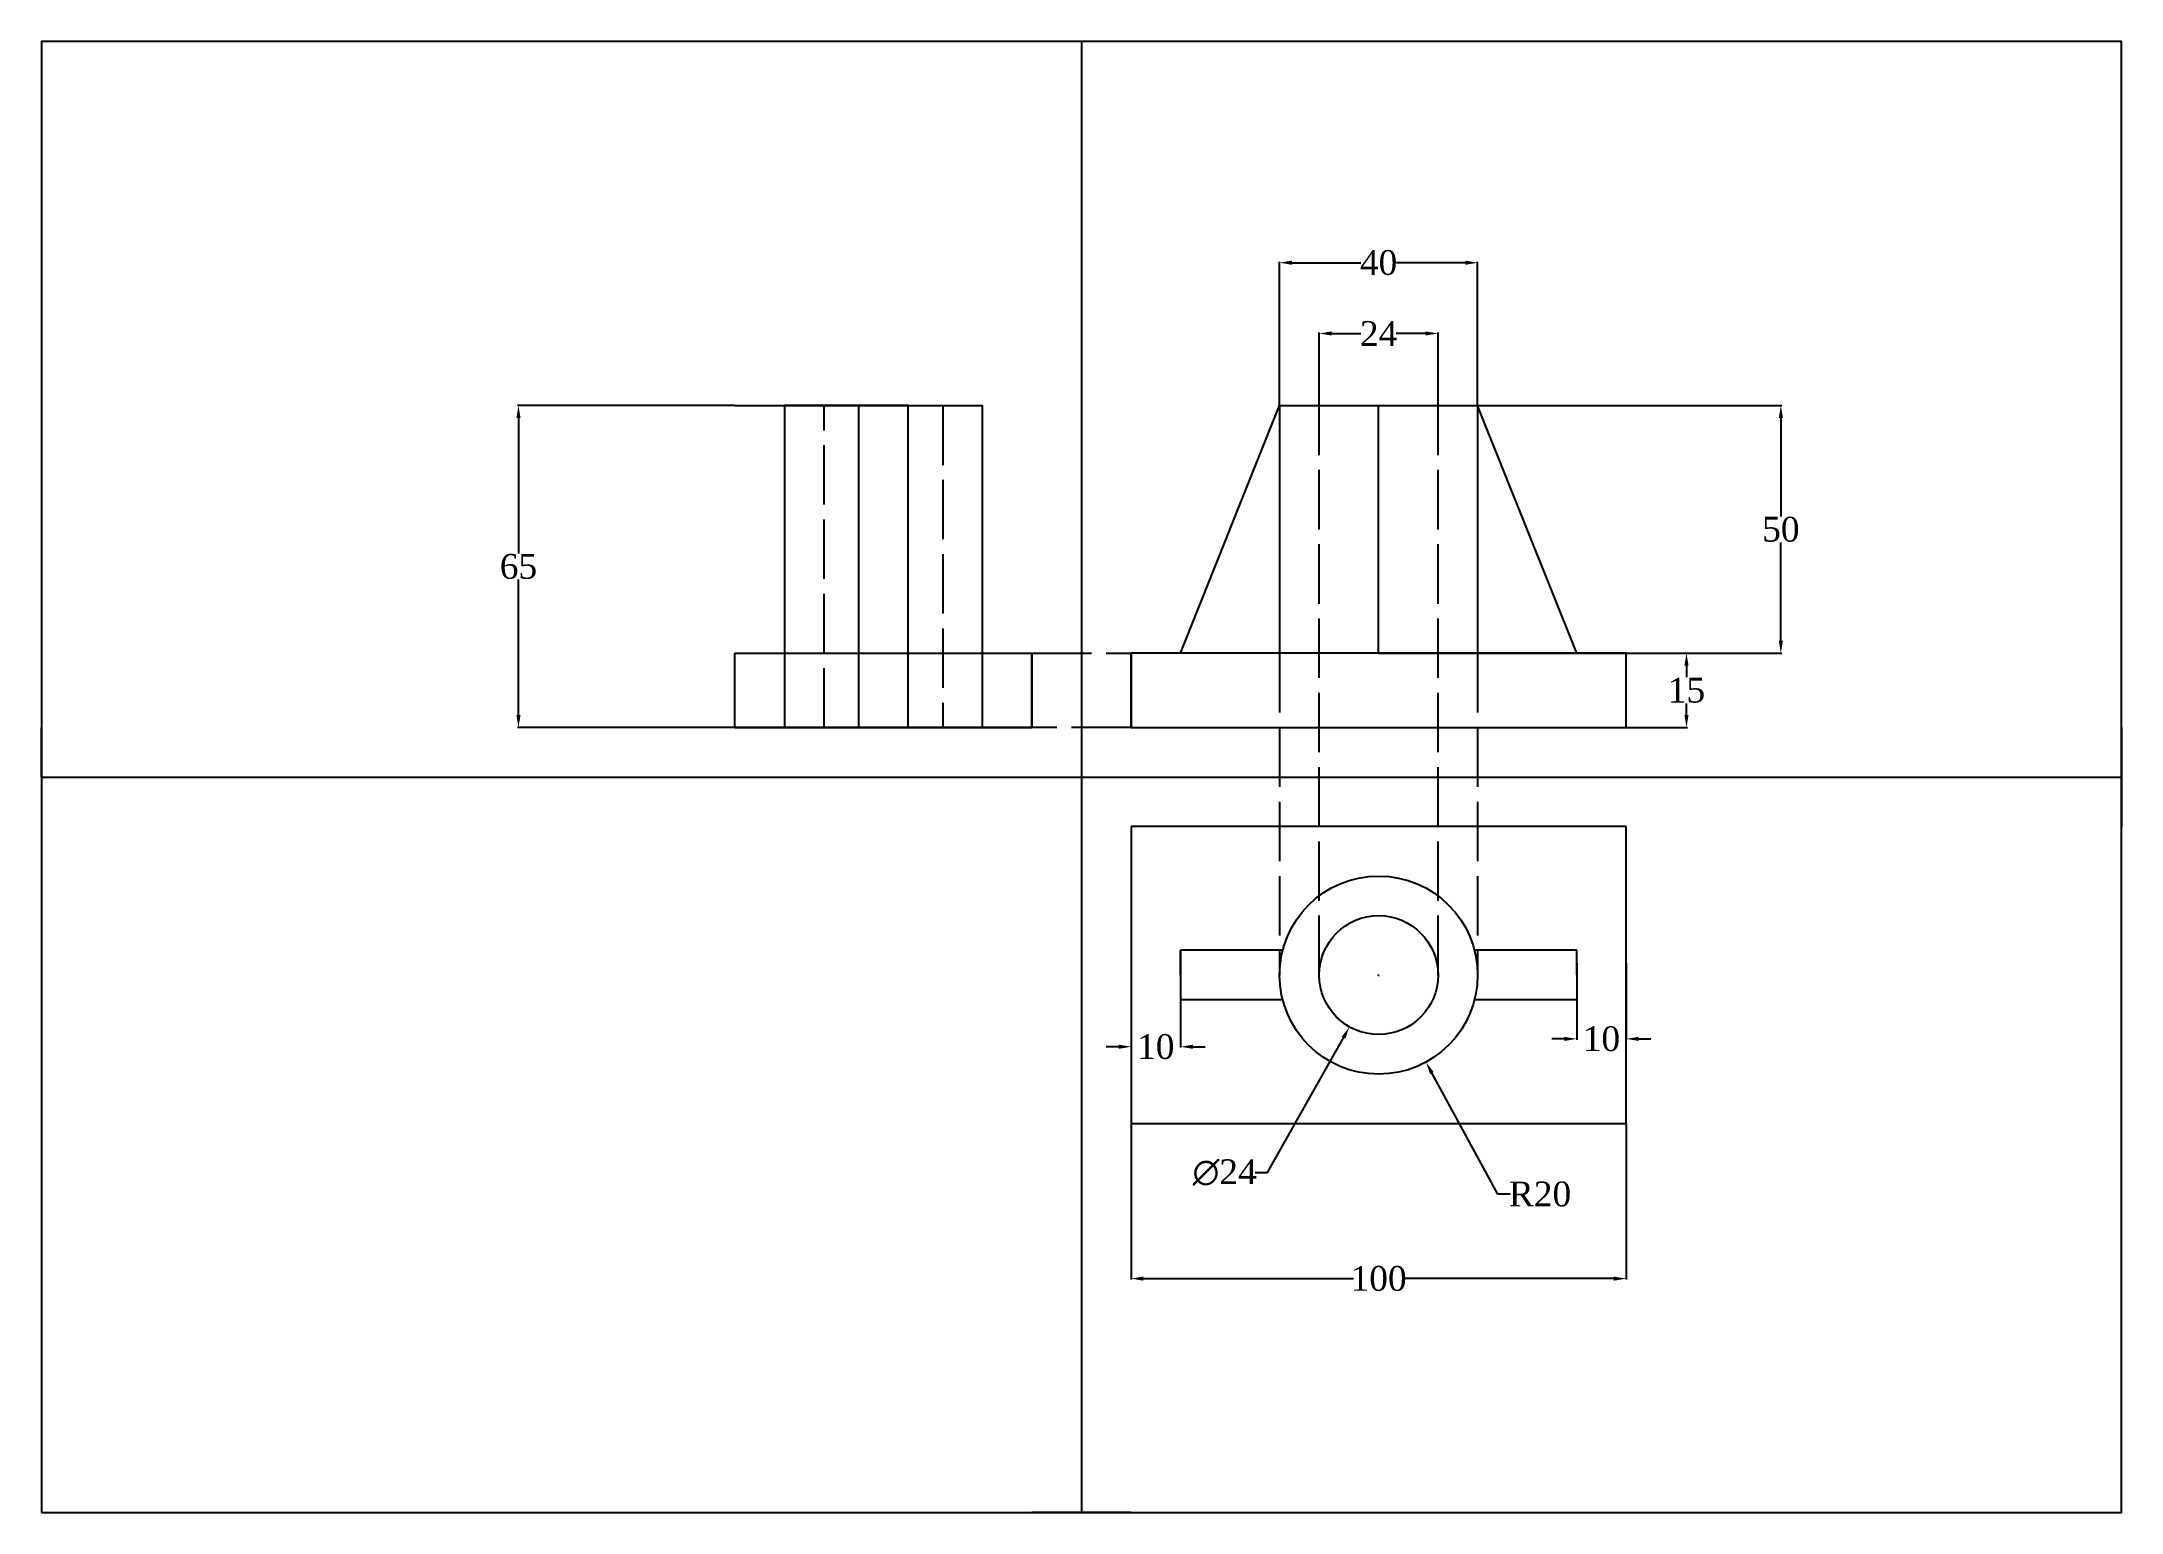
# Model space of a CAD drawing. Header units: millimetres. Extents: x 0 to 420, y 0 to 297.
import ezdxf

# ---------------------------------------------------------------- set-up
doc = ezdxf.new("R2010")
doc.units = ezdxf.units.MM
doc.header["$MEASUREMENT"] = 0
doc.linetypes.add('ACAD_ISO02W100', pattern=[15, 12, -3])
doc.styles.get("Standard").update_dxf_attribs({"font": 'times.ttf', "height": 5})
doc.dimstyles.get("Standard").update_dxf_attribs({"dimtxt": 5, "dimasz": 2.5, "dimexe": 0.18, "dimexo": 0.0625, "dimgap": 0.09, "dimtad": 0, "dimtih": 1, "dimtoh": 1, "dimdec": 0, "dimzin": 0, "dimdsep": 46, "dimtxsty": 'Standard', "dimcen": 0.09, "dimadec": 0, "dimazin": 0, "dimtfac": 1, "dimtdec": 0, "dimtofl": 0, "dimtmove": 0, "dimatfit": 3, "dimfxl": 1, "dimtolj": 1, "dimtzin": 0, "dimarcsym": 0})

# ---------------------------------------------------------------- blocks, each defined once
blk = doc.blocks.new('*D1')
at = {"color": 0, "lineweight": -2, "transparency": 16777216}
for p, q in [((258, 223.56), (258, 238.24)), ((260.5, 238.06), (266.43, 238.06)), ((279.5, 238.06), (273.57, 238.06)), ((282, 223.56), (282, 238.24))]:
    blk.add_line(p, q, dxfattribs=at)
at = {"color": 0, "transparency": 16777216}
for points in [[(260.5, 238.48), (260.5, 237.65), (258, 238.06)], [(279.5, 238.48), (279.5, 237.65), (282, 238.06)]]:
    blk.add_solid(points, dxfattribs=at)
at = {"layer": 'Defpoints', "color": 0, "transparency": 16777216}
for p in [(282, 238.06), (258, 223.5), (282, 223.5)]:
    blk.add_point(p, dxfattribs=at)
at = {"color": 0, "transparency": 16777216, "insert": (270, 238.06), "char_height": 5, "attachment_point": 5}
blk.add_mtext('\\A1;24', dxfattribs=at)
blk = doc.blocks.new('*D2')
at = {"color": 0, "lineweight": -2, "transparency": 16777216}
for p, q in [((250, 223.56), (250, 252.53)), ((252.5, 252.35), (266.41, 252.35)), ((287.5, 252.35), (273.59, 252.35)), ((290, 223.56), (290, 252.53))]:
    blk.add_line(p, q, dxfattribs=at)
at = {"color": 0, "transparency": 16777216}
for points in [[(252.5, 252.77), (252.5, 251.93), (250, 252.35)], [(287.5, 252.77), (287.5, 251.93), (290, 252.35)]]:
    blk.add_solid(points, dxfattribs=at)
at = {"layer": 'Defpoints', "color": 0, "transparency": 16777216}
for p in [(290, 252.35), (250, 223.5), (290, 223.5)]:
    blk.add_point(p, dxfattribs=at)
at = {"color": 0, "transparency": 16777216, "insert": (270, 252.35), "char_height": 5, "attachment_point": 5}
blk.add_mtext('\\A1;40', dxfattribs=at)
blk = doc.blocks.new('*D3')
at = {"color": 0, "lineweight": -2, "transparency": 16777216}
for p, q in [((269.91, 108.5), (270.09, 108.5)), ((270, 108.41), (270, 108.59)), ((294.05, 64.27), (280.75, 88.73)), ((296.55, 64.27), (294.05, 64.27))]:
    blk.add_line(p, q, dxfattribs=at)
at = {"color": 0, "transparency": 16777216}
blk.add_solid([(281.11, 88.93), (280.38, 88.53), (279.55, 90.93)], dxfattribs=at)
at = {"layer": 'Defpoints', "color": 0, "transparency": 16777216}
for p in [(270, 108.5), (279.55, 90.93)]:
    blk.add_point(p, dxfattribs=at)
at = {"color": 0, "transparency": 16777216, "insert": (302.6, 64.27), "char_height": 5, "attachment_point": 5}
blk.add_mtext('\\A1;R20', dxfattribs=at)
blk = doc.blocks.new('*D4')
at = {"color": 0, "lineweight": -2, "transparency": 16777216}
for p, q in [((269.91, 108.5), (270.09, 108.5)), ((270, 108.41), (270, 108.59)), ((247.59, 68.63), (262.9, 95.86)), ((245.09, 68.63), (247.59, 68.63))]:
    blk.add_line(p, q, dxfattribs=at)
at = {"color": 0, "transparency": 16777216}
blk.add_solid([(262.53, 96.06), (263.26, 95.66), (264.12, 98.04)], dxfattribs=at)
at = {"layer": 'Defpoints', "color": 0, "transparency": 16777216}
for p in [(275.88, 118.96), (264.12, 98.04)]:
    blk.add_point(p, dxfattribs=at)
at = {"color": 0, "transparency": 16777216, "insert": (238.91, 68.63), "char_height": 5, "attachment_point": 5}
blk.add_mtext('\\A1;∅24', dxfattribs=at)
blk = doc.blocks.new('*D5')
at = {"color": 0, "lineweight": -2, "transparency": 16777216}
for p, q in [((220, 108.44), (220, 93.85)), ((230, 108.44), (230, 93.85)), ((217.5, 94.03), (215, 94.03)), ((232.5, 94.03), (235, 94.03))]:
    blk.add_line(p, q, dxfattribs=at)
at = {"color": 0, "transparency": 16777216}
for points in [[(217.5, 94.45), (217.5, 93.61), (220, 94.03)], [(232.5, 94.45), (232.5, 93.61), (230, 94.03)]]:
    blk.add_solid(points, dxfattribs=at)
at = {"layer": 'Defpoints', "color": 0, "transparency": 16777216}
for p in [(220, 108.5), (230, 108.5), (230, 94.03)]:
    blk.add_point(p, dxfattribs=at)
at = {"color": 0, "transparency": 16777216, "insert": (225, 94.03), "char_height": 5, "attachment_point": 5}
blk.add_mtext('\\A1;10', dxfattribs=at)
blk = doc.blocks.new('*D6')
at = {"color": 0, "lineweight": -2, "transparency": 16777216}
for p, q in [((320.06, 173.5), (332.35, 173.5)), ((332.17, 171), (332.17, 168.63)), ((332.17, 161), (332.17, 163.37)), ((320.06, 158.5), (332.35, 158.5))]:
    blk.add_line(p, q, dxfattribs=at)
at = {"color": 0, "transparency": 16777216}
for points in [[(331.76, 171), (332.59, 171), (332.17, 173.5)], [(331.76, 161), (332.59, 161), (332.17, 158.5)]]:
    blk.add_solid(points, dxfattribs=at)
at = {"layer": 'Defpoints', "color": 0, "transparency": 16777216}
for p in [(320, 173.5), (320, 158.5), (332.17, 158.5)]:
    blk.add_point(p, dxfattribs=at)
at = {"color": 0, "transparency": 16777216, "insert": (332.17, 166), "char_height": 5, "attachment_point": 5}
blk.add_mtext('\\A1;15', dxfattribs=at)
blk = doc.blocks.new('*D7')
at = {"color": 0, "lineweight": -2, "transparency": 16777216}
for p, q in [((310, 110.94), (310, 95.44)), ((320, 110.94), (320, 95.44)), ((307.5, 95.62), (305, 95.62)), ((322.5, 95.62), (325, 95.62))]:
    blk.add_line(p, q, dxfattribs=at)
at = {"color": 0, "transparency": 16777216}
for points in [[(307.5, 96.03), (307.5, 95.2), (310, 95.62)], [(322.5, 96.03), (322.5, 95.2), (320, 95.62)]]:
    blk.add_solid(points, dxfattribs=at)
at = {"layer": 'Defpoints', "color": 0, "transparency": 16777216}
for p in [(310, 111), (320, 111), (320, 95.62)]:
    blk.add_point(p, dxfattribs=at)
at = {"color": 0, "transparency": 16777216, "insert": (315, 95.62), "char_height": 5, "attachment_point": 5}
blk.add_mtext('\\A1;10', dxfattribs=at)
blk = doc.blocks.new('*D8')
at = {"color": 0, "lineweight": -2, "transparency": 16777216}
for p, q in [((220, 78.44), (220, 47.03)), ((320, 78.44), (320, 47.03)), ((222.5, 47.21), (264.94, 47.21)), ((317.5, 47.21), (275.06, 47.21))]:
    blk.add_line(p, q, dxfattribs=at)
at = {"color": 0, "transparency": 16777216}
for points in [[(222.5, 47.62), (222.5, 46.79), (220, 47.21)], [(317.5, 47.62), (317.5, 46.79), (320, 47.21)]]:
    blk.add_solid(points, dxfattribs=at)
at = {"layer": 'Defpoints', "color": 0, "transparency": 16777216}
for p in [(220, 78.5), (320, 78.5), (320, 47.21)]:
    blk.add_point(p, dxfattribs=at)
at = {"color": 0, "transparency": 16777216, "insert": (270, 47.21), "char_height": 5, "attachment_point": 5}
blk.add_mtext('\\A1;100', dxfattribs=at)
blk = doc.blocks.new('*D9')
at = {"color": 0, "lineweight": -2, "transparency": 16777216}
for p, q in [((270.06, 223.5), (351.41, 223.5)), ((351.23, 221), (351.23, 201.13)), ((351.23, 176), (351.23, 195.87)), ((270.06, 173.5), (351.41, 173.5))]:
    blk.add_line(p, q, dxfattribs=at)
at = {"color": 0, "transparency": 16777216}
for points in [[(350.82, 221), (351.65, 221), (351.23, 223.5)], [(350.82, 176), (351.65, 176), (351.23, 173.5)]]:
    blk.add_solid(points, dxfattribs=at)
at = {"layer": 'Defpoints', "color": 0, "transparency": 16777216}
for p in [(270, 223.5), (351.23, 223.5), (270, 173.5)]:
    blk.add_point(p, dxfattribs=at)
at = {"color": 0, "transparency": 16777216, "insert": (351.23, 198.5), "char_height": 5, "attachment_point": 5}
blk.add_mtext('\\A1;50', dxfattribs=at)
blk = doc.blocks.new('*D10')
at = {"color": 0, "lineweight": -2, "transparency": 16777216}
for p, q in [((139.94, 223.5), (96.12, 223.5)), ((96.3, 221), (96.3, 193.63)), ((96.3, 161), (96.3, 188.37)), ((139.94, 158.5), (96.12, 158.5))]:
    blk.add_line(p, q, dxfattribs=at)
at = {"color": 0, "transparency": 16777216}
for points in [[(95.89, 221), (96.72, 221), (96.3, 223.5)], [(95.89, 161), (96.72, 161), (96.3, 158.5)]]:
    blk.add_solid(points, dxfattribs=at)
at = {"layer": 'Defpoints', "color": 0, "transparency": 16777216}
for p in [(140, 223.5), (96.3, 158.5), (140, 158.5)]:
    blk.add_point(p, dxfattribs=at)
at = {"color": 0, "transparency": 16777216, "insert": (96.3, 191), "char_height": 5, "attachment_point": 5}
blk.add_mtext('\\A1;65', dxfattribs=at)

msp = doc.modelspace()

# ---------------------------------------------------------------- linework, layer by layer
for p, q in [((210, 297), (210, 0)), ((140, 223.5), (190, 223.5)), ((170, 223.5), (150, 223.5)), ((150, 223.5), (150, 158.5)), ((170, 223.5), (165, 223.5)), ((165, 223.5), (165, 158.5)), ((175, 223.5), (165, 223.5)), ((175, 158.5), (175, 223.5)), ((190, 158.5), (190, 223.5)), ((230, 173.5), (250, 223.5)), ((250, 223.5), (250, 173.5)), ((250, 223.5), (290, 223.5)), ((270, 173.5), (270, 223.5)), ((290, 223.5), (290, 173.5)), ((310, 173.5), (290, 223.5)), ((140, 158.5), (140, 173.5)), ((140, 158.5), (140, 173.5)), ((140, 173.5), (200, 173.5)), ((200, 158.5), (200, 173.5)), ((200, 173.5), (200, 158.5)), ((220, 158.5), (220, 173.5)), ((220, 173.5), (220, 158.5)), ((320, 173.5), (220, 173.5)), ((220, 173.5), (220, 158.5)), ((320, 173.5), (310, 173.5)), ((320, 158.5), (320, 173.5)), ((0, 148.5), (0, 158.5)), ((140, 158.5), (200, 158.5)), ((200, 158.5), (140, 158.5)), ((200, 158.5), (140, 158.5)), ((150, 158.5), (190, 158.5)), ((165, 158.5), (175, 158.5)), ((220, 158.5), (320, 158.5)), ((220, 158.5), (320, 158.5)), ((420, 158.5), (420, 138.5)), ((0, 148.5), (420, 148.5)), ((210, 148.5), (220, 148.5)), ((320, 138.5), (220, 138.5)), ((220, 138.5), (220, 78.5)), ((320, 138.5), (220, 138.5)), ((220, 138.5), (220, 78.5)), ((320, 78.5), (320, 138.5)), ((230, 108.5), (230, 113.5)), ((230, 113.5), (230, 103.5)), ((250.64, 113.5), (230, 113.5)), ((310, 113.5), (289.36, 113.5)), ((310, 108.5), (310, 113.5)), ((310, 108.5), (310, 103.5)), ((250.64, 103.5), (230, 103.5)), ((310, 103.5), (289.36, 103.5)), ((220, 78.5), (320, 78.5)), ((220, 0), (200, 0))]:
    msp.add_line(p, q)
at = {"color": 242, "linetype": 'ACAD_ISO02W100', "true_color": 0xcd2027}
for p, q in [((158, 158.5), (158, 223.5)), ((182, 223.5), (182, 158.5)), ((258, 108.5), (258, 223.5)), ((282, 108.5), (282, 223.5)), ((200, 173.5), (220, 173.5)), ((250, 173.5), (250, 108.5)), ((290, 173.5), (290, 108.5)), ((220, 158.5), (200, 158.5))]:
    msp.add_line(p, q, dxfattribs=at)
at = {"linetype": 'ACAD_ISO02W100'}
for p, q in [((158, 223.5), (182, 223.5)), ((220, 173.5), (220, 158.5)), ((170, 158.5), (158, 158.5))]:
    msp.add_line(p, q, dxfattribs=at)
msp.add_lwpolyline([(0, 0), (420, 0), (420, 297), (0, 297)], close=True)
for radius in [20, 12]:
    msp.add_circle((270, 108.5), radius)

# ---------------------------------------------------------------- dimensions: what is measured, and where the dimension line sits
for base, p1, p2, picture, middle in [((290, 252.35), (250, 223.5), (290, 223.5), '*D2', (270, 252.35)), ((282, 238.06), (258, 223.5), (282, 223.5), '*D1', (270, 238.06)), ((320, 95.62), (310, 111), (320, 111), '*D7', (315, 95.62)), ((230, 94.03), (220, 108.5), (230, 108.5), '*D5', (225, 94.03)), ((320, 47.21), (220, 78.5), (320, 78.5), '*D8', (270, 47.21))]:
    dim = msp.add_linear_dim(base=base, p1=p1, p2=p2, dimstyle='Standard')
    dim.commit()
    dim.dimension.update_dxf_attribs({"geometry": picture, "text_midpoint": middle})
for base, p1, p2, picture, middle in [((96.3, 158.5), (140, 223.5), (140, 158.5), '*D10', (96.3, 191)), ((351.23, 223.5), (270, 173.5), (270, 223.5), '*D9', (351.23, 198.5)), ((332.17, 158.5), (320, 173.5), (320, 158.5), '*D6', (332.17, 166))]:
    dim = msp.add_linear_dim(base=base, p1=p1, p2=p2, angle=90, dimstyle='Standard')
    dim.commit()
    dim.dimension.update_dxf_attribs({"geometry": picture, "text_midpoint": middle})
dim = msp.add_diameter_dim_2p(p1=(275.88, 118.96), p2=(264.12, 98.04), dimstyle='Standard')
dim.commit()
dim.dimension.update_dxf_attribs({"geometry": '*D4', "text_midpoint": (238.91, 68.63), "dimtype": 163})
dim = msp.add_radius_dim(center=(270, 108.5), mpoint=(279.55, 90.93), dimstyle='Standard')
dim.commit()
dim.dimension.update_dxf_attribs({"geometry": '*D3', "text_midpoint": (302.6, 64.27), "dimtype": 164})

doc.saveas('drawing.dxf')
